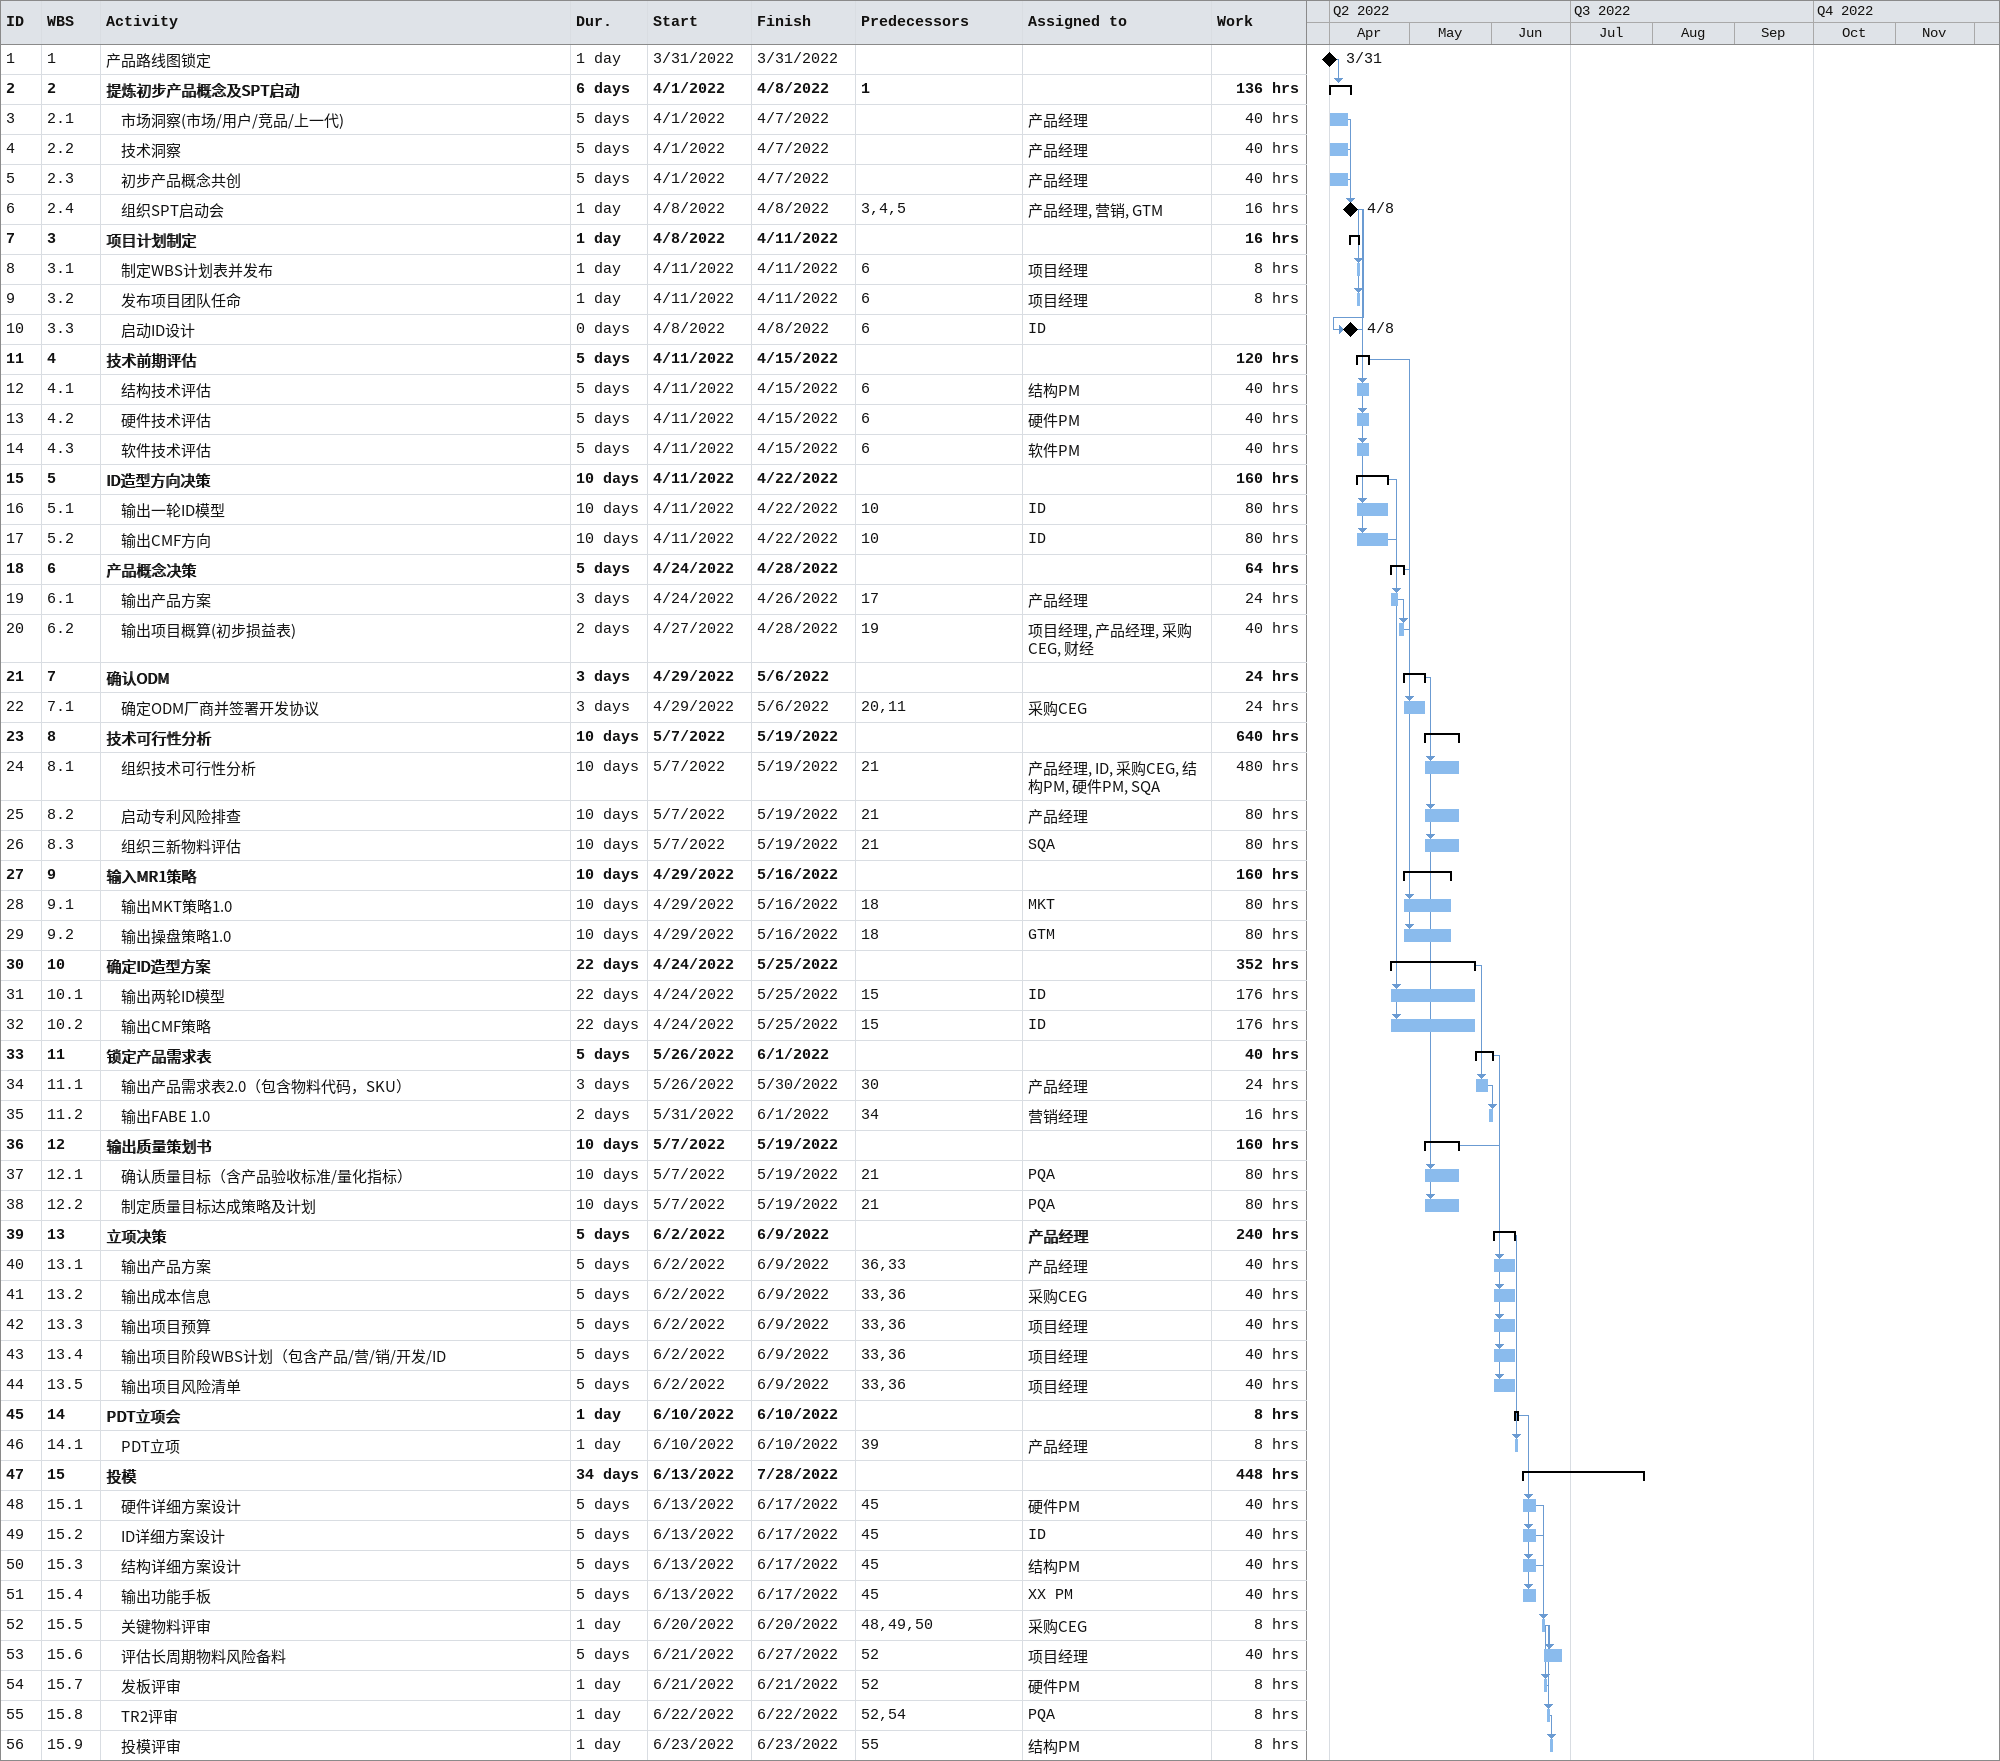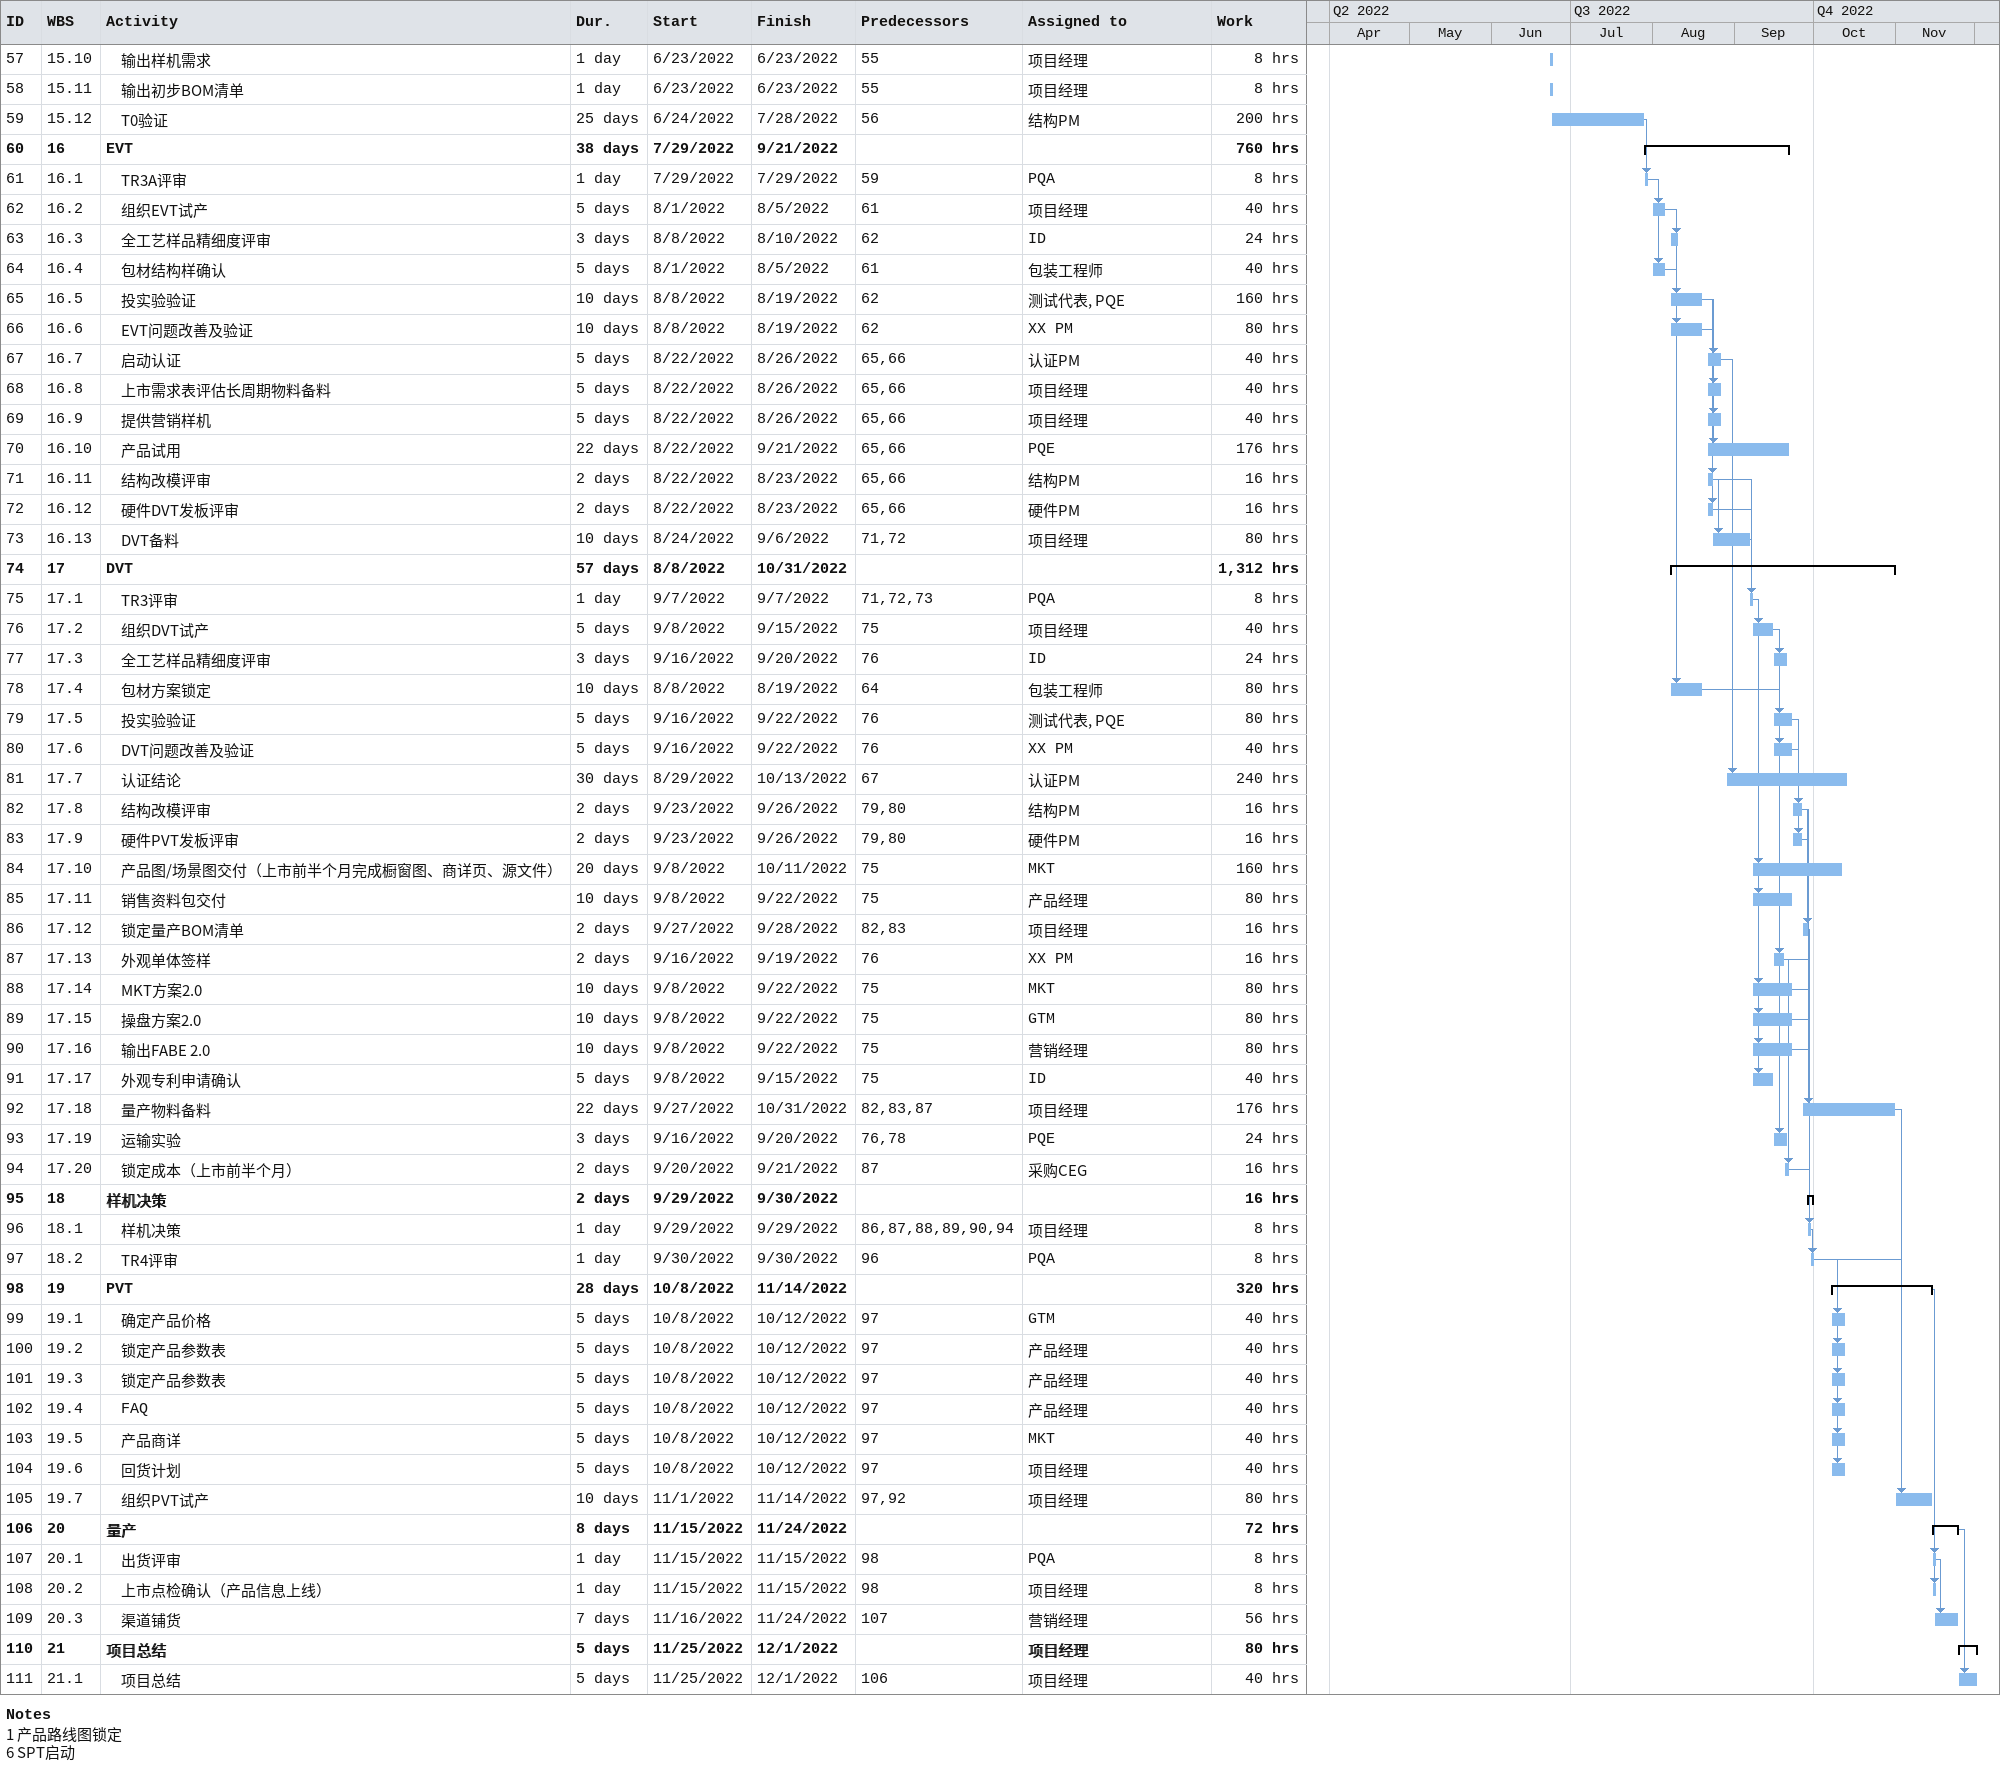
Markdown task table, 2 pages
| ID | WBS | Task | Duration | Start | Finish | Predecessors | Resources | Work (h) |
|---|---|---|---|---|---|---|---|---|
| 1 | 1 | 产品路线图锁定 | 1d | 2022-03-31 | 2022-03-31 |  |  |  |
| 2 | 2 | **提炼初步产品概念及SPT启动** | 6d | 2022-04-01 | 2022-04-08 | 1 |  | 136 |
| 3 | 2.1 | 市场洞察(市场/用户/竞品/上一代) | 5d | 2022-04-01 | 2022-04-07 |  | 产品经理 | 40 |
| 4 | 2.2 | 技术洞察 | 5d | 2022-04-01 | 2022-04-07 |  | 产品经理 | 40 |
| 5 | 2.3 | 初步产品概念共创 | 5d | 2022-04-01 | 2022-04-07 |  | 产品经理 | 40 |
| 6 | 2.4 | 组织SPT启动会 | 1d | 2022-04-08 | 2022-04-08 | 3, 4, 5 | 产品经理, 营销, GTM | 16 |
| 7 | 3 | **项目计划制定** | 1d | 2022-04-08 | 2022-04-11 |  |  | 16 |
| 8 | 3.1 | 制定WBS计划表并发布 | 1d | 2022-04-11 | 2022-04-11 | 6 | 项目经理 | 8 |
| 9 | 3.2 | 发布项目团队任命 | 1d | 2022-04-11 | 2022-04-11 | 6 | 项目经理 | 8 |
| 10 | 3.3 | 启动ID设计 | 0d | 2022-04-08 | 2022-04-08 | 6 | ID |  |
| 11 | 4 | **技术前期评估** | 5d | 2022-04-11 | 2022-04-15 |  |  | 120 |
| 12 | 4.1 | 结构技术评估 | 5d | 2022-04-11 | 2022-04-15 | 6 | 结构PM | 40 |
| 13 | 4.2 | 硬件技术评估 | 5d | 2022-04-11 | 2022-04-15 | 6 | 硬件PM | 40 |
| 14 | 4.3 | 软件技术评估 | 5d | 2022-04-11 | 2022-04-15 | 6 | 软件PM | 40 |
| 15 | 5 | **ID造型方向决策** | 10d | 2022-04-11 | 2022-04-22 |  |  | 160 |
| 16 | 5.1 | 输出一轮ID模型 | 10d | 2022-04-11 | 2022-04-22 | 10 | ID | 80 |
| 17 | 5.2 | 输出CMF方向 | 10d | 2022-04-11 | 2022-04-22 | 10 | ID | 80 |
| 18 | 6 | **产品概念决策** | 5d | 2022-04-24 | 2022-04-28 |  |  | 64 |
| 19 | 6.1 | 输出产品方案 | 3d | 2022-04-24 | 2022-04-26 | 17 | 产品经理 | 24 |
| 20 | 6.2 | 输出项目概算(初步损益表) | 2d | 2022-04-27 | 2022-04-28 | 19 | 项目经理, 产品经理, 采购CEG, 财经 | 40 |
| 21 | 7 | **确认ODM** | 3d | 2022-04-29 | 2022-05-06 |  |  | 24 |
| 22 | 7.1 | 确定ODM厂商并签署开发协议 | 3d | 2022-04-29 | 2022-05-06 | 20, 11 | 采购CEG | 24 |
| 23 | 8 | **技术可行性分析** | 10d | 2022-05-07 | 2022-05-19 |  |  | 640 |
| 24 | 8.1 | 组织技术可行性分析 | 10d | 2022-05-07 | 2022-05-19 | 21 | 产品经理, ID, 采购CEG, 结构PM, 硬件PM, SQA | 480 |
| 25 | 8.2 | 启动专利风险排查 | 10d | 2022-05-07 | 2022-05-19 | 21 | 产品经理 | 80 |
| 26 | 8.3 | 组织三新物料评估 | 10d | 2022-05-07 | 2022-05-19 | 21 | SQA | 80 |
| 27 | 9 | **输入MR1策略** | 10d | 2022-04-29 | 2022-05-16 |  |  | 160 |
| 28 | 9.1 | 输出MKT策略1.0 | 10d | 2022-04-29 | 2022-05-16 | 18 | MKT | 80 |
| 29 | 9.2 | 输出操盘策略1.0 | 10d | 2022-04-29 | 2022-05-16 | 18 | GTM | 80 |
| 30 | 10 | **确定ID造型方案** | 22d | 2022-04-24 | 2022-05-25 |  |  | 352 |
| 31 | 10.1 | 输出两轮ID模型 | 22d | 2022-04-24 | 2022-05-25 | 15 | ID | 176 |
| 32 | 10.2 | 输出CMF策略 | 22d | 2022-04-24 | 2022-05-25 | 15 | ID | 176 |
| 33 | 11 | **锁定产品需求表** | 5d | 2022-05-26 | 2022-06-01 |  |  | 40 |
| 34 | 11.1 | 输出产品需求表2.0（包含物料代码，SKU） | 3d | 2022-05-26 | 2022-05-30 | 30 | 产品经理 | 24 |
| 35 | 11.2 | 输出FABE 1.0 | 2d | 2022-05-31 | 2022-06-01 | 34 | 营销经理 | 16 |
| 36 | 12 | **输出质量策划书** | 10d | 2022-05-07 | 2022-05-19 |  |  | 160 |
| 37 | 12.1 | 确认质量目标（含产品验收标准/量化指标） | 10d | 2022-05-07 | 2022-05-19 | 21 | PQA | 80 |
| 38 | 12.2 | 制定质量目标达成策略及计划 | 10d | 2022-05-07 | 2022-05-19 | 21 | PQA | 80 |
| 39 | 13 | **立项决策** | 5d | 2022-06-02 | 2022-06-09 |  | 产品经理 | 240 |
| 40 | 13.1 | 输出产品方案 | 5d | 2022-06-02 | 2022-06-09 | 36, 33 | 产品经理 | 40 |
| 41 | 13.2 | 输出成本信息 | 5d | 2022-06-02 | 2022-06-09 | 33, 36 | 采购CEG | 40 |
| 42 | 13.3 | 输出项目预算 | 5d | 2022-06-02 | 2022-06-09 | 33, 36 | 项目经理 | 40 |
| 43 | 13.4 | 输出项目阶段WBS计划（包含产品/营/销/开发/ID | 5d | 2022-06-02 | 2022-06-09 | 33, 36 | 项目经理 | 40 |
| 44 | 13.5 | 输出项目风险清单 | 5d | 2022-06-02 | 2022-06-09 | 33, 36 | 项目经理 | 40 |
| 45 | 14 | **PDT立项会** | 1d | 2022-06-10 | 2022-06-10 |  |  | 8 |
| 46 | 14.1 | PDT立项 | 1d | 2022-06-10 | 2022-06-10 | 39 | 产品经理 | 8 |
| 47 | 15 | **投模** | 34d | 2022-06-13 | 2022-07-28 |  |  | 448 |
| 48 | 15.1 | 硬件详细方案设计 | 5d | 2022-06-13 | 2022-06-17 | 45 | 硬件PM | 40 |
| 49 | 15.2 | ID详细方案设计 | 5d | 2022-06-13 | 2022-06-17 | 45 | ID | 40 |
| 50 | 15.3 | 结构详细方案设计 | 5d | 2022-06-13 | 2022-06-17 | 45 | 结构PM | 40 |
| 51 | 15.4 | 输出功能手板 | 5d | 2022-06-13 | 2022-06-17 | 45 | XX PM | 40 |
| 52 | 15.5 | 关键物料评审 | 1d | 2022-06-20 | 2022-06-20 | 48, 49, 50 | 采购CEG | 8 |
| 53 | 15.6 | 评估长周期物料风险备料 | 5d | 2022-06-21 | 2022-06-27 | 52 | 项目经理 | 40 |
| 54 | 15.7 | 发板评审 | 1d | 2022-06-21 | 2022-06-21 | 52 | 硬件PM | 8 |
| 55 | 15.8 | TR2评审 | 1d | 2022-06-22 | 2022-06-22 | 52, 54 | PQA | 8 |
| 56 | 15.9 | 投模评审 | 1d | 2022-06-23 | 2022-06-23 | 55 | 结构PM | 8 |
| 57 | 15.10 | 输出样机需求 | 1d | 2022-06-23 | 2022-06-23 | 55 | 项目经理 | 8 |
| 58 | 15.11 | 输出初步BOM清单 | 1d | 2022-06-23 | 2022-06-23 | 55 | 项目经理 | 8 |
| 59 | 15.12 | T0验证 | 25d | 2022-06-24 | 2022-07-28 | 56 | 结构PM | 200 |
| 60 | 16 | **EVT** | 38d | 2022-07-29 | 2022-09-21 |  |  | 760 |
| 61 | 16.1 | TR3A评审 | 1d | 2022-07-29 | 2022-07-29 | 59 | PQA | 8 |
| 62 | 16.2 | 组织EVT试产 | 5d | 2022-08-01 | 2022-08-05 | 61 | 项目经理 | 40 |
| 63 | 16.3 | 全工艺样品精细度评审 | 3d | 2022-08-08 | 2022-08-10 | 62 | ID | 24 |
| 64 | 16.4 | 包材结构样确认 | 5d | 2022-08-01 | 2022-08-05 | 61 | 包装工程师 | 40 |
| 65 | 16.5 | 投实验验证 | 10d | 2022-08-08 | 2022-08-19 | 62 | 测试代表, PQE | 160 |
| 66 | 16.6 | EVT问题改善及验证 | 10d | 2022-08-08 | 2022-08-19 | 62 | XX PM | 80 |
| 67 | 16.7 | 启动认证 | 5d | 2022-08-22 | 2022-08-26 | 65, 66 | 认证PM | 40 |
| 68 | 16.8 | 上市需求表评估长周期物料备料 | 5d | 2022-08-22 | 2022-08-26 | 65, 66 | 项目经理 | 40 |
| 69 | 16.9 | 提供营销样机 | 5d | 2022-08-22 | 2022-08-26 | 65, 66 | 项目经理 | 40 |
| 70 | 16.10 | 产品试用 | 22d | 2022-08-22 | 2022-09-21 | 65, 66 | PQE | 176 |
| 71 | 16.11 | 结构改模评审 | 2d | 2022-08-22 | 2022-08-23 | 65, 66 | 结构PM | 16 |
| 72 | 16.12 | 硬件DVT发板评审 | 2d | 2022-08-22 | 2022-08-23 | 65, 66 | 硬件PM | 16 |
| 73 | 16.13 | DVT备料 | 10d | 2022-08-24 | 2022-09-06 | 71, 72 | 项目经理 | 80 |
| 74 | 17 | **DVT** | 57d | 2022-08-08 | 2022-10-31 |  |  | 1312 |
| 75 | 17.1 | TR3评审 | 1d | 2022-09-07 | 2022-09-07 | 71, 72, 73 | PQA | 8 |
| 76 | 17.2 | 组织DVT试产 | 5d | 2022-09-08 | 2022-09-15 | 75 | 项目经理 | 40 |
| 77 | 17.3 | 全工艺样品精细度评审 | 3d | 2022-09-16 | 2022-09-20 | 76 | ID | 24 |
| 78 | 17.4 | 包材方案锁定 | 10d | 2022-08-08 | 2022-08-19 | 64 | 包装工程师 | 80 |
| 79 | 17.5 | 投实验验证 | 5d | 2022-09-16 | 2022-09-22 | 76 | 测试代表, PQE | 80 |
| 80 | 17.6 | DVT问题改善及验证 | 5d | 2022-09-16 | 2022-09-22 | 76 | XX PM | 40 |
| 81 | 17.7 | 认证结论 | 30d | 2022-08-29 | 2022-10-13 | 67 | 认证PM | 240 |
| 82 | 17.8 | 结构改模评审 | 2d | 2022-09-23 | 2022-09-26 | 79, 80 | 结构PM | 16 |
| 83 | 17.9 | 硬件PVT发板评审 | 2d | 2022-09-23 | 2022-09-26 | 79, 80 | 硬件PM | 16 |
| 84 | 17.10 | 产品图/场景图交付（上市前半个月完成橱窗图、商详页、源文件） | 20d | 2022-09-08 | 2022-10-11 | 75 | MKT | 160 |
| 85 | 17.11 | 销售资料包交付 | 10d | 2022-09-08 | 2022-09-22 | 75 | 产品经理 | 80 |
| 86 | 17.12 | 锁定量产BOM清单 | 2d | 2022-09-27 | 2022-09-28 | 82, 83 | 项目经理 | 16 |
| 87 | 17.13 | 外观单体签样 | 2d | 2022-09-16 | 2022-09-19 | 76 | XX PM | 16 |
| 88 | 17.14 | MKT方案2.0 | 10d | 2022-09-08 | 2022-09-22 | 75 | MKT | 80 |
| 89 | 17.15 | 操盘方案2.0 | 10d | 2022-09-08 | 2022-09-22 | 75 | GTM | 80 |
| 90 | 17.16 | 输出FABE 2.0 | 10d | 2022-09-08 | 2022-09-22 | 75 | 营销经理 | 80 |
| 91 | 17.17 | 外观专利申请确认 | 5d | 2022-09-08 | 2022-09-15 | 75 | ID | 40 |
| 92 | 17.18 | 量产物料备料 | 22d | 2022-09-27 | 2022-10-31 | 82, 83, 87 | 项目经理 | 176 |
| 93 | 17.19 | 运输实验 | 3d | 2022-09-16 | 2022-09-20 | 76, 78 | PQE | 24 |
| 94 | 17.20 | 锁定成本（上市前半个月） | 2d | 2022-09-20 | 2022-09-21 | 87 | 采购CEG | 16 |
| 95 | 18 | **样机决策** | 2d | 2022-09-29 | 2022-09-30 |  |  | 16 |
| 96 | 18.1 | 样机决策 | 1d | 2022-09-29 | 2022-09-29 | 86, 87, 88, 89, 90, 94 | 项目经理 | 8 |
| 97 | 18.2 | TR4评审 | 1d | 2022-09-30 | 2022-09-30 | 96 | PQA | 8 |
| 98 | 19 | **PVT** | 28d | 2022-10-08 | 2022-11-14 |  |  | 320 |
| 99 | 19.1 | 确定产品价格 | 5d | 2022-10-08 | 2022-10-12 | 97 | GTM | 40 |
| 100 | 19.2 | 锁定产品参数表 | 5d | 2022-10-08 | 2022-10-12 | 97 | 产品经理 | 40 |
| 101 | 19.3 | 锁定产品参数表 | 5d | 2022-10-08 | 2022-10-12 | 97 | 产品经理 | 40 |
| 102 | 19.4 | FAQ | 5d | 2022-10-08 | 2022-10-12 | 97 | 产品经理 | 40 |
| 103 | 19.5 | 产品商详 | 5d | 2022-10-08 | 2022-10-12 | 97 | MKT | 40 |
| 104 | 19.6 | 回货计划 | 5d | 2022-10-08 | 2022-10-12 | 97 | 项目经理 | 40 |
| 105 | 19.7 | 组织PVT试产 | 10d | 2022-11-01 | 2022-11-14 | 97, 92 | 项目经理 | 80 |
| 106 | 20 | **量产** | 8d | 2022-11-15 | 2022-11-24 |  |  | 72 |
| 107 | 20.1 | 出货评审 | 1d | 2022-11-15 | 2022-11-15 | 98 | PQA | 8 |
| 108 | 20.2 | 上市点检确认（产品信息上线） | 1d | 2022-11-15 | 2022-11-15 | 98 | 项目经理 | 8 |
| 109 | 20.3 | 渠道铺货 | 7d | 2022-11-16 | 2022-11-24 | 107 | 营销经理 | 56 |
| 110 | 21 | **项目总结** | 5d | 2022-11-25 | 2022-12-01 |  | 项目经理 | 80 |
| 111 | 21.1 | 项目总结 | 5d | 2022-11-25 | 2022-12-01 | 106 | 项目经理 | 40 |

Notes
- 1: 产品路线图锁定
- 6: SPT启动
